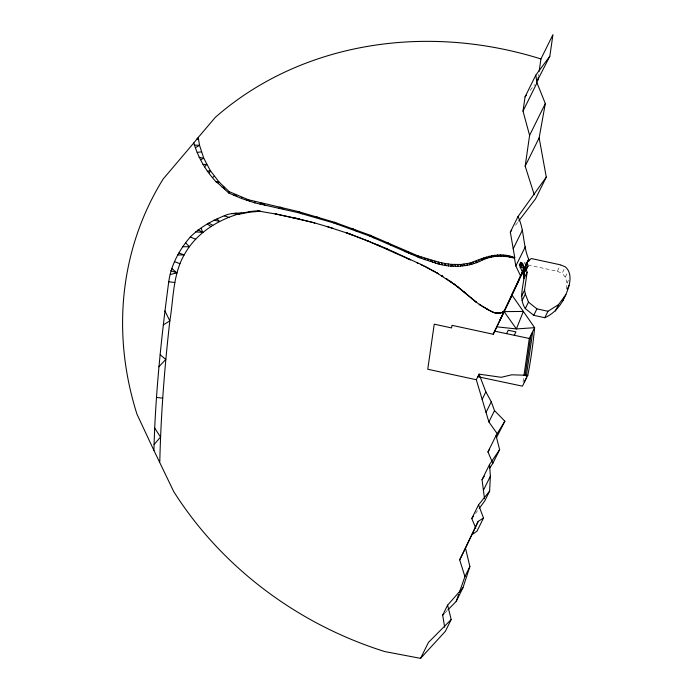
<?xml version="1.0" encoding="UTF-8"?>
<svg xmlns="http://www.w3.org/2000/svg" width="693" height="693" viewBox="0 0 693 693"><rect width="100%" height="100%" fill="white"/><g stroke="black" fill="none" stroke-linecap="round" stroke-linejoin="round"><path stroke-width="0.52" stroke-dasharray="3.46 2.6" d="M566.276 288.938L567.065 283.039L568.433 280.275M538.418 76.429L538.712 74.376M523.05 381.912L523.813 376.611M523.934 264.102L524.506 262.552L527.165 264.362M528.057 264.969L557.319 271.292L560.507 264.847M567.065 283.039L565.271 277.061L562.101 273.276L564.379 268.676M565.271 277.061L567.55 272.462M475.502 513.478L478.603 509.268M515.505 225.268L518.087 221.855M530.162 90.35L534.632 84.633M444.923 612.872L447.176 610.576M557.319 271.292L562.101 273.276"/><path stroke-width="1.04" d="M489.284 310.325C493.598 313.132 499.696 314.787 504.097 311.313L520.538 275.875L515.826 265.973L514.501 258.281C503.17 254.738 490.28 255.526 479.781 261.313C466.805 267.186 451.801 267.576 438.175 263.903L438.219 262.032L417.983 255.89L370.166 235.248L334.589 222.297L298.371 211.59L248.337 199.731L229.175 191.658L218.797 181.722L210.248 170.469L203.759 158.212L199.549 145.339L198.207 137.5L215.298 117.368A348.042 304.998 26.3 0 1 540.93 58.948L552.945 34.65L549.835 56.246L536.547 82.181M549.835 56.246L535.819 75.113L536.98 82.857L545.322 103.552L539.145 137.881L546.283 177.105L518.017 216.537C524.558 230.076 522.791 245.764 528.733 259.303L512.058 295.201L534.632 327.676C533.082 343.624 530.933 359.606 527.797 375.311L511.72 374.8L501.256 377.304L479.071 374.151L485.854 391.891L491.285 401.793L494.507 410.594L504.859 421.197L496.049 435.542L499.618 449.653L489.535 464.518L490.375 476.212L489.613 491.129L478.542 504.842L483.506 518L478.205 521.379L465.488 548.146L469.88 566.571L462.967 587.707L447.617 605.145L451.204 619.507L445.374 631.297L420.573 658.35L384.849 651.585A348.042 304.998 26.3 0 1 173.692 491.528L153.915 450.415C155.353 393.962 161.252 337.734 168.737 281.791C171.024 265.124 179.296 249.731 190.263 237.015C199.749 227.495 211.694 220.816 224.194 215.844C232.198 211.841 241.173 214.172 249.489 211.556C253.352 211.348 257.268 210.248 261.053 211.521L257.579 210.819M159.797 461.85C160.88 414.735 164.501 367.697 169.837 320.876C173.588 298.796 172.739 274.948 184.165 254.911C196.024 233.169 218.226 219.412 241.623 213.106M483.35 307.094L479.175 304.227L488.513 309.936L483.368 306.895M469.741 264.804L469.889 263.097C484.069 257.631 499.618 251.1 514.769 257.735L514.501 258.281M438.175 263.903L419.689 257.796L369.75 236.088L333.662 222.929L297.592 212.534L254.851 202.876L254.972 201.654M425.563 266.658L438.426 273.761L421.249 264.553L385.975 248.328L350.84 234.303L327.2 226.602M526.23 269.464L524.324 272.167C524.462 284.451 517.844 297.219 525.285 308.567L533.74 315.324L544.785 317.706C557.96 311.971 565.367 298.744 569.066 285.447C570.703 279.028 570.763 271.474 565.289 266.831L560.507 264.847L531.245 258.524L527.035 262.292L525.718 264.96L526.68 268.867L524.263 268.347L522.487 264.613L520.59 262.352L519.378 264.908L522.392 272.124L521.699 273.666L523.683 273.934L526.03 268.702L527.997 266.199L527.035 262.292M534.26 194.733L525.173 166.155L529.599 135.378L523.007 111.131L525.051 96.89L535.819 75.113M537.829 80.544L538.27 77.46M539.154 71.292L540.93 58.948M521.37 296.613L524.549 290.168L527.13 272.245L526.03 268.702M523.969 375.554L529.296 338.479L534.632 327.676L516.398 328.941L496.855 326.836L493.199 334.234L451.975 325.32L451.602 327.936L434.234 324.177L427.754 369.239L476.308 379.729L488.886 421.968L497.479 434.035M525.242 374.818L530.821 336.027L532.605 332.397L526.273 376.438M418.563 257.294L418.745 256.159L419.689 257.796M444.793 265.315L445.079 263.505L438.219 262.032L439.57 264.198M254.851 202.876L241.614 198.536L241.805 197.418M460.473 266.103L460.776 264.475L469.889 263.097L472.011 264.059M241.614 198.536L228.785 193.035L218.425 183.593L218.797 181.722L215.965 181.722C205.734 170.625 198.042 157.32 193.806 142.923L198.207 137.5M450.987 266.285L451.368 264.38L460.776 264.475L462.803 265.852M228.785 193.035L229.175 191.658M427.642 260.568L428.014 259.286M209.451 173.146L210.248 170.469L207.242 171.457M387.326 243.546L387.664 242.541L391.45 245.383M316.207 217.654L316.545 216.658L319.915 218.633M414.345 255.613L414.683 254.617M404.608 251.351L404.937 250.381L406.15 252.044M411.07 254.244L411.408 253.274L411.85 254.591M562.742 301.031L564.137 296.968M447.929 609.814L456.202 601.403L458.645 594.455M459.338 592.472L464.925 576.593L469.88 566.571M424.194 259.364L424.653 258.22L425.078 259.762M231.739 213.496L238.868 214.267L249.194 212.231L249.489 211.556M528.733 259.303L521.699 273.666L523.25 273.155M464.925 576.593L459.693 559.866L478.205 521.379M493.199 334.234L504.374 310.759L501.775 312.508M496.855 326.836L512.058 295.201L504.097 311.313M523.007 111.131L536.98 82.857M529.599 135.378L545.322 103.552M525.173 166.155L539.145 137.881M514.769 257.735L510.325 232.094L518.017 216.537M546.283 177.105L535.559 198.813L518.736 220.998M513.21 248.752L522.427 230.119M515.826 265.973L525.311 246.786M520.538 275.875L522.392 272.124L523.527 267.732L523.276 265.107L519.378 264.908L522.583 264.882M518.529 280.223L527.356 262.352M511.651 295.045L518.849 280.483M499.601 320.781L504.132 311.625L523.345 311.443L516.398 328.941L504.132 311.625M526.68 268.867L527.997 266.199M527.13 272.245L523.943 278.69L523.683 273.934L522.539 272.02L524.324 272.167L523.31 270.374L525.329 270.668L524.263 268.347M476.308 379.729L479.071 374.151M522.167 300.511L525.346 294.066L524.549 290.168M506.609 333.576L508.255 330.24L515.93 331.895L514.284 335.23M525.285 308.567L528.464 302.131L525.346 294.066M482.155 399.367L485.854 391.891M533.74 315.324L536.928 308.879L547.972 311.261L558.567 304.599L565.93 294.586M486.036 412.404L491.285 401.793M488.886 421.968L494.507 410.594M544.785 317.706L547.972 311.261M555.379 311.044L558.567 304.599M567.246 289.128L569.066 285.447M489.44 468.511L492.853 463.357L487.959 451.914L496.049 435.542M504.859 421.197L496.491 437.586M524.185 382.164L525.978 378.543M527.797 375.311L522.444 386.148L477.798 376.723M484.537 498.726L482.033 479.686L489.535 464.518M492.853 463.357L499.618 449.653M483.428 490.263L490.375 476.212M475.814 528.213L471.768 518.537L478.542 504.842M489.613 491.129L484.814 500.84L479.227 508.419M459.693 559.866L465.488 548.146M483.506 518L477.027 531.115L471.439 535.074M420.573 658.35L428.439 642.446L451.204 619.507M444.698 627.26L442.671 615.159L447.617 605.145M456.202 601.403L462.967 587.707M369.75 236.088L370.166 235.248L374.003 237.985M487.959 451.914L489.561 449.229M482.033 479.686L484.312 476.247M471.768 518.537L473.631 516.008M510.325 232.094L511.625 230.388M525.051 96.89L526.325 95.262M297.592 212.534L298.371 211.59L302.365 213.799M193.806 142.923L163.141 179.037A348.042 304.998 26.3 0 0 136.989 414.241L153.915 450.415M154.097 444.482L160.542 437.04L154.721 428.127M351.775 229.296L352.468 228.491L356.263 230.942M204.565 166.874L206.731 164.44L202.936 164.458M158.862 366.77L165.774 359.442L160.204 354.816M442.671 615.159L444.17 613.634M500.173 313.123L502.737 312.274M430.214 261.322L431.401 260.273L432.978 262.56M278.82 208.073L280.076 207.094L283.662 209.113M212.526 177.547L214.276 176.239M523.276 265.107L520.062 267.437L523.527 267.732L524.038 269.698M333.662 222.929L334.589 222.297L338.149 224.575M416.857 256.583L417.983 255.89L417.983 257.086M163.357 324.87L169.837 320.876L164.917 310.932M447.383 279.348L445.997 278.508L458.515 287.266L476.368 302.269L454.166 284.208L437.205 273.111M195.833 147.488L199.549 145.339L194.205 145.062M369.923 241.822L410.49 259.866L407.501 258.541M259.97 204.045L261.685 203.188L264.813 205.085M200.675 159.711L203.759 158.212L199.038 157.294M522.635 263.392L519.828 264.657L522.695 264.821M222.219 187.517L223.778 186.876L224.671 189.388M527.408 261.486L529.339 260.767M233.532 195.365L235.403 194.724L236.737 196.483M246.587 200.294L248.337 199.731L249.792 201.412M493.217 312.352L496.604 313.227M196.864 139.154L198.328 138.782L197.306 138.609M170.235 274.497L176.836 272.912L172.081 268.659M197.21 152.434L201.36 151.828M494.993 312.881L500.476 312.838M249.194 212.231L259.814 211.261L278.248 214.458L313.418 222.557L332.891 228.292M177.651 254.981L184.165 254.911L178.933 252.971M182.935 246.743L189.423 246.717L185.507 242.732M195.712 231.86L202.841 232.415L201.161 228.543M446.188 265.618L445.079 263.505L451.368 264.38L453.309 266.034M168.737 281.791L174.861 282.501M156.41 397.392L162.682 398.172M277.711 214.483L275.104 213.955L296.604 218.373L314.839 222.99L313.418 222.557M292.567 217.637L299.523 219.04M529.296 338.479L494.724 331.15M213.903 220.175L219.577 221.422L217.048 218.953M375.623 244.222L380.379 246.18M224.194 215.844L228.959 217.342M366.51 240.324L368.979 241.424L366.372 240.35M457.978 287.093L458.515 287.266M417.056 262.812L417.896 263.21M450 281.141L450.649 281.583M486.339 308.783L493.459 312.283M491.484 257.094L488.963 256.202L489.015 257.579M483.064 259.754L481.159 259.061L481.834 260.369M235.75 213.132L238.868 214.267M352.027 234.91L346.535 232.865L365.506 239.995M174.445 261.642L179.955 263.678M170.79 270.66L176.836 272.912M477.659 262.145L475.684 261.391L476.429 262.751M190.263 237.015L195.669 239.189M394.239 252.356L396.301 253.274M421.387 264.769L420.556 264.362L424.679 266.372M520.59 262.352L522.297 263.219M432.813 270.625L434.035 271.275M208.758 223.146L212.82 225.329M377.252 244.655L379.097 245.651M198.007 229.764L202.841 232.415M491.727 255.613L493.598 256.653M385.975 248.328L387.803 249.367M450.277 281.41L451.048 281.852M455.604 285.066L454.01 283.983M207.25 224.012L210.837 226.472M466.068 293.607L464.145 291.866M483.662 257.926L484.979 258.896M215.965 181.722L218.425 183.593M478.465 260.299L479.781 261.313M528.464 302.131L536.928 308.879M501.819 256.185L500.329 254.989L500.978 256.176M472.817 262.326L474.246 263.47M480.448 305.266L475.086 301.23M510.152 257.025L509.06 256.081L509.312 257.016M498.769 256.193L497.427 255.007L497.929 256.185M471.379 298.215L472.392 299.142M494.551 255.215L495.746 256.341M463.86 264.18L465.15 265.627M507.103 256.592L506.159 255.526L506.262 256.592M454.521 264.579L455.708 266.181M503.239 255.163L504.036 256.315M461.356 289.535L461.72 290.064M486.269 256.973L486.962 258.168M511.936 256.817L512.344 257.579M434.797 261.192L435.568 263.253M466.9 263.721L467.463 265.272M408.16 251.862L408.601 253.17M457.657 264.605L458.099 266.207M441.64 262.803L442.177 264.787M421.301 257.094L421.647 258.506M448.224 264.024L448.579 266.017M442.29 276.1L441.536 275.675L442.922 276.516L442.29 276.1"/></g></svg>
